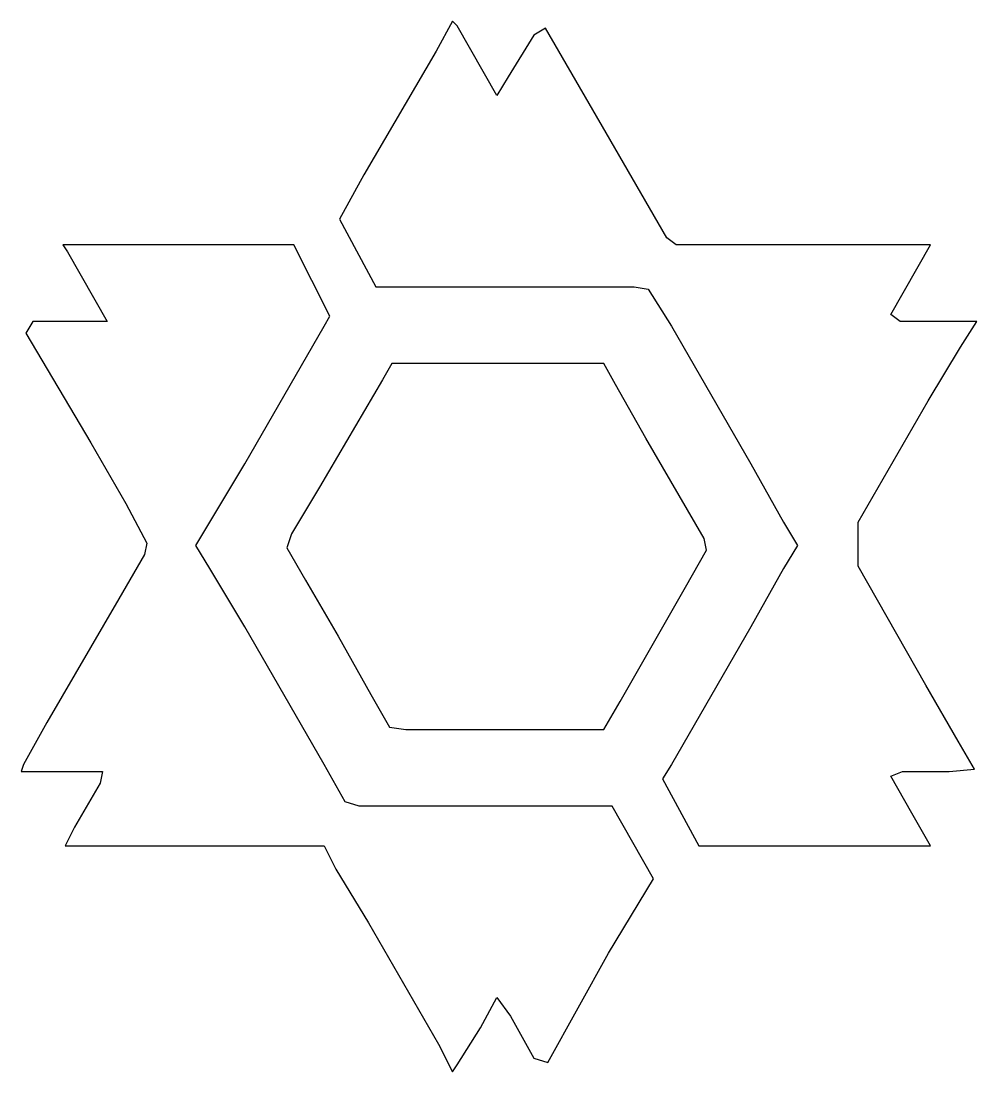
# Model space of a CAD drawing. Header units: centimetres. Extents: x -33.8 to 29.1, y -41.9 to 41.6.
# Drawn here: x 21.29 to 26.19, y 9.8 to 15.19 of the extents above; entities that cross this region are included whole.
import ezdxf

# ---------------------------------------------------------------- set-up
doc = ezdxf.new("R2010")
doc.units = ezdxf.units.CM
doc.header["$MEASUREMENT"] = 0
doc.layers.add('layer 1', color=7, linetype='Continuous')

msp = doc.modelspace()

# ---------------------------------------------------------------- linework, layer by layer
at = {"layer": 'layer 1', "color": 177}
for points, knots in [([(23.04902, 14.40367), (23.04902, 14.40367), (23.04902, 14.40367), (23.04902, 14.40367), (23.04902, 14.40367), (23.04902, 14.40367), (23.41982, 15.03734), (23.41982, 15.03734), (23.41982, 15.03734), (23.41982, 15.03734), (23.50356, 15.1928), (23.50356, 15.1928), (23.50356, 15.1928), (23.50356, 15.1928), (23.52748, 15.16887), (23.52748, 15.16887), (23.52748, 15.16887), (23.52748, 15.16887), (23.73083, 14.81018), (23.73083, 14.81018), (23.73083, 14.81018), (23.73083, 14.81018), (23.79065, 14.90584), (23.79065, 14.90584), (23.79065, 14.90584), (23.79065, 14.90584), (23.92223, 15.12103), (23.92223, 15.12103), (23.92223, 15.12103), (23.92223, 15.12103), (23.98202, 15.1569), (23.98202, 15.1569), (23.98202, 15.1569), (23.98202, 15.1569), (24.29303, 14.61889), (24.29303, 14.61889), (24.29303, 14.61889), (24.29303, 14.61889), (24.60404, 14.08085), (24.60404, 14.08085), (24.60404, 14.08085), (24.60404, 14.08085), (24.65189, 14.04498), (24.65189, 14.04498), (24.65189, 14.04498), (24.65189, 14.04498), (24.87916, 14.04498), (24.87916, 14.04498), (24.87916, 14.04498), (24.87916, 14.04498), (25.63274, 14.04498), (25.63274, 14.04498), (25.63274, 14.04498), (25.63274, 14.04498), (25.8959, 14.04498), (25.8959, 14.04498), (25.8959, 14.04498), (25.8959, 14.04498), (25.95569, 14.04498), (25.95569, 14.04498), (25.95569, 14.04498), (25.95569, 14.04498), (25.75237, 13.68629), (25.75237, 13.68629), (25.75237, 13.68629), (25.75237, 13.68629), (25.80022, 13.65042), (25.80022, 13.65042), (25.80022, 13.65042), (25.80022, 13.65042), (26.05141, 13.65042), (26.05141, 13.65042), (26.05141, 13.65042), (26.05141, 13.65042), (26.19494, 13.65042), (26.19494, 13.65042), (26.19494, 13.65042), (26.19494, 13.65042), (26.11123, 13.51892), (26.11123, 13.51892), (26.11123, 13.51892), (26.11123, 13.51892), (25.94375, 13.24392), (25.94375, 13.24392), (25.94375, 13.24392), (25.94375, 13.24392), (25.58489, 12.62219), (25.58489, 12.62219), (25.58489, 12.62219), (25.58489, 12.62219), (25.58489, 12.39503), (25.58489, 12.39503), (25.58489, 12.39503), (25.58489, 12.39503), (25.9318, 11.78529), (25.9318, 11.78529), (25.9318, 11.78529), (25.9318, 11.78529), (26.09925, 11.49833), (26.09925, 11.49833), (26.09925, 11.49833), (26.09925, 11.49833), (26.18299, 11.35486), (26.18299, 11.35486), (26.18299, 11.35486), (26.18299, 11.35486), (26.05141, 11.34288), (26.05141, 11.34288), (26.05141, 11.34288), (26.05141, 11.34288), (25.81216, 11.34288), (25.81216, 11.34288), (25.81216, 11.34288), (25.81216, 11.34288), (25.75237, 11.31899), (25.75237, 11.31899), (25.75237, 11.31899), (25.75237, 11.31899), (25.86003, 11.12769), (25.86003, 11.12769), (25.86003, 11.12769), (25.86003, 11.12769), (25.95569, 10.9603), (25.95569, 10.9603), (25.95569, 10.9603), (25.95569, 10.9603), (25.90788, 10.9603), (25.90788, 10.9603), (25.90788, 10.9603), (25.90788, 10.9603), (25.65666, 10.9603), (25.65666, 10.9603), (25.65666, 10.9603), (25.65666, 10.9603), (24.91505, 10.9603), (24.91505, 10.9603), (24.91505, 10.9603), (24.91505, 10.9603), (24.76811, 10.9603), (24.76811, 10.9603), (24.76811, 10.9603), (24.76811, 10.9603), (24.58129, 11.30412), (24.58129, 11.30412), (24.58129, 11.30412), (24.58129, 11.30412), (24.62797, 11.37875), (24.62797, 11.37875), (24.62797, 11.37875), (24.62797, 11.37875), (25.03466, 12.08419), (25.03466, 12.08419), (25.03466, 12.08419), (25.03466, 12.08419), (25.20212, 12.38309), (25.20212, 12.38309), (25.20212, 12.38309), (25.20212, 12.38309), (25.27388, 12.50264), (25.27388, 12.50264), (25.27388, 12.50264), (25.27388, 12.50264), (25.20212, 12.62219), (25.20212, 12.62219), (25.20212, 12.62219), (25.20212, 12.62219), (25.03466, 12.92112), (25.03466, 12.92112), (25.03466, 12.92112), (25.03466, 12.92112), (24.62797, 13.62653), (24.62797, 13.62653), (24.62797, 13.62653), (24.62797, 13.62653), (24.50833, 13.81782), (24.50833, 13.81782), (24.50833, 13.81782), (24.50833, 13.81782), (24.43656, 13.82977), (24.43656, 13.82977), (24.43656, 13.82977), (24.43656, 13.82977), (23.73083, 13.82977), (23.73083, 13.82977), (23.73083, 13.82977), (23.73083, 13.82977), (23.11118, 13.82977), (23.11118, 13.82977), (23.11118, 13.82977), (23.11118, 13.82977), (22.92441, 14.17537), (22.92441, 14.17537), (22.92441, 14.17537), (22.92441, 14.17537), (23.04902, 14.40367), (23.04902, 14.40367)], [0, 0, 0, 0, 0.02, 0.02, 0.02, 0.02, 0.04, 0.04, 0.04, 0.04, 0.06, 0.06, 0.06, 0.06, 0.08, 0.08, 0.08, 0.08, 0.1, 0.1, 0.1, 0.1, 0.12, 0.12, 0.12, 0.12, 0.14, 0.14, 0.14, 0.14, 0.16, 0.16, 0.16, 0.16, 0.18, 0.18, 0.18, 0.18, 0.2, 0.2, 0.2, 0.2, 0.22, 0.22, 0.22, 0.22, 0.24, 0.24, 0.24, 0.24, 0.26, 0.26, 0.26, 0.26, 0.28, 0.28, 0.28, 0.28, 0.3, 0.3, 0.3, 0.3, 0.32, 0.32, 0.32, 0.32, 0.34, 0.34, 0.34, 0.34, 0.36, 0.36, 0.36, 0.36, 0.38, 0.38, 0.38, 0.38, 0.4, 0.4, 0.4, 0.4, 0.42, 0.42, 0.42, 0.42, 0.44, 0.44, 0.44, 0.44, 0.46, 0.46, 0.46, 0.46, 0.48, 0.48, 0.48, 0.48, 0.5, 0.5, 0.5, 0.5, 0.52, 0.52, 0.52, 0.52, 0.54, 0.54, 0.54, 0.54, 0.56, 0.56, 0.56, 0.56, 0.58, 0.58, 0.58, 0.58, 0.6, 0.6, 0.6, 0.6, 0.62, 0.62, 0.62, 0.62, 0.64, 0.64, 0.64, 0.64, 0.66, 0.66, 0.66, 0.66, 0.68, 0.68, 0.68, 0.68, 0.7, 0.7, 0.7, 0.7, 0.72, 0.72, 0.72, 0.72, 0.74, 0.74, 0.74, 0.74, 0.76, 0.76, 0.76, 0.76, 0.78, 0.78, 0.78, 0.78, 0.8, 0.8, 0.8, 0.8, 0.82, 0.82, 0.82, 0.82, 0.84, 0.84, 0.84, 0.84, 0.86, 0.86, 0.86, 0.86, 0.88, 0.88, 0.88, 0.88, 0.9, 0.9, 0.9, 0.9, 0.92, 0.92, 0.92, 0.92, 0.94, 0.94, 0.94, 0.94, 0.96, 0.96, 0.96, 0.96, 1, 1, 1, 1]), ([(21.31456, 13.59066), (21.31456, 13.59066), (21.31456, 13.59066), (21.31456, 13.59066), (21.31456, 13.59066), (21.31456, 13.59066), (21.35043, 13.65042), (21.35043, 13.65042), (21.35043, 13.65042), (21.35043, 13.65042), (21.73321, 13.65042), (21.73321, 13.65042), (21.73321, 13.65042), (21.73321, 13.65042), (21.52986, 14.00911), (21.52986, 14.00911), (21.52986, 14.00911), (21.52986, 14.00911), (21.50594, 14.04498), (21.50594, 14.04498), (21.50594, 14.04498), (21.50594, 14.04498), (21.64949, 14.04498), (21.64949, 14.04498), (21.64949, 14.04498), (21.64949, 14.04498), (22.35523, 14.04498), (22.35523, 14.04498), (22.35523, 14.04498), (22.35523, 14.04498), (22.69016, 14.04498), (22.69016, 14.04498), (22.69016, 14.04498), (22.69016, 14.04498), (22.87515, 13.67893), (22.87515, 13.67893), (22.87515, 13.67893), (22.87515, 13.67893), (22.84567, 13.62653), (22.84567, 13.62653), (22.84567, 13.62653), (22.84567, 13.62653), (22.43897, 12.92112), (22.43897, 12.92112), (22.43897, 12.92112), (22.43897, 12.92112), (22.25954, 12.62219), (22.25954, 12.62219), (22.25954, 12.62219), (22.25954, 12.62219), (22.18778, 12.50264), (22.18778, 12.50264), (22.18778, 12.50264), (22.18778, 12.50264), (22.25954, 12.38309), (22.25954, 12.38309), (22.25954, 12.38309), (22.25954, 12.38309), (22.43897, 12.08419), (22.43897, 12.08419), (22.43897, 12.08419), (22.43897, 12.08419), (22.84567, 11.37875), (22.84567, 11.37875), (22.84567, 11.37875), (22.84567, 11.37875), (22.9533, 11.18746), (22.9533, 11.18746), (22.9533, 11.18746), (22.9533, 11.18746), (23.02509, 11.16356), (23.02509, 11.16356), (23.02509, 11.16356), (23.02509, 11.16356), (23.73083, 11.16356), (23.73083, 11.16356), (23.73083, 11.16356), (23.73083, 11.16356), (24.32309, 11.16356), (24.32309, 11.16356), (24.32309, 11.16356), (24.32309, 11.16356), (24.53544, 10.79129), (24.53544, 10.79129), (24.53544, 10.79129), (24.53544, 10.79129), (24.30501, 10.41031), (24.30501, 10.41031), (24.30501, 10.41031), (24.30501, 10.41031), (23.994, 9.84838), (23.994, 9.84838), (23.994, 9.84838), (23.994, 9.84838), (23.92223, 9.87228), (23.92223, 9.87228), (23.92223, 9.87228), (23.92223, 9.87228), (23.80259, 10.08749), (23.80259, 10.08749), (23.80259, 10.08749), (23.80259, 10.08749), (23.73083, 10.18315), (23.73083, 10.18315), (23.73083, 10.18315), (23.73083, 10.18315), (23.64709, 10.0277), (23.64709, 10.0277), (23.64709, 10.0277), (23.64709, 10.0277), (23.52748, 9.83641), (23.52748, 9.83641), (23.52748, 9.83641), (23.52748, 9.83641), (23.50356, 9.80056), (23.50356, 9.80056), (23.50356, 9.80056), (23.50356, 9.80056), (23.43179, 9.94401), (23.43179, 9.94401), (23.43179, 9.94401), (23.43179, 9.94401), (23.07294, 10.56574), (23.07294, 10.56574), (23.07294, 10.56574), (23.07294, 10.56574), (22.90546, 10.84074), (22.90546, 10.84074), (22.90546, 10.84074), (22.90546, 10.84074), (22.84567, 10.9603), (22.84567, 10.9603), (22.84567, 10.9603), (22.84567, 10.9603), (22.738, 10.9603), (22.738, 10.9603), (22.738, 10.9603), (22.738, 10.9603), (22.04422, 10.9603), (22.04422, 10.9603), (22.04422, 10.9603), (22.04422, 10.9603), (21.69734, 10.9603), (21.69734, 10.9603), (21.69734, 10.9603), (21.69734, 10.9603), (21.51791, 10.9603), (21.51791, 10.9603), (21.51791, 10.9603), (21.51791, 10.9603), (21.56575, 11.05596), (21.56575, 11.05596), (21.56575, 11.05596), (21.56575, 11.05596), (21.69734, 11.28312), (21.69734, 11.28312), (21.69734, 11.28312), (21.69734, 11.28312), (21.70928, 11.34288), (21.70928, 11.34288), (21.70928, 11.34288), (21.70928, 11.34288), (21.29064, 11.34288), (21.29064, 11.34288), (21.29064, 11.34288), (21.29064, 11.34288), (21.30261, 11.37875), (21.30261, 11.37875), (21.30261, 11.37875), (21.30261, 11.37875), (21.42222, 11.59397), (21.42222, 11.59397), (21.42222, 11.59397), (21.42222, 11.59397), (21.79302, 12.22763), (21.79302, 12.22763), (21.79302, 12.22763), (21.79302, 12.22763), (21.92461, 12.45482), (21.92461, 12.45482), (21.92461, 12.45482), (21.92461, 12.45482), (21.93658, 12.51459), (21.93658, 12.51459), (21.93658, 12.51459), (21.93658, 12.51459), (21.82892, 12.71785), (21.82892, 12.71785), (21.82892, 12.71785), (21.82892, 12.71785), (21.64949, 13.0287), (21.64949, 13.0287), (21.64949, 13.0287), (21.64949, 13.0287), (21.31456, 13.59066), (21.31456, 13.59066)], [0, 0, 0, 0, 0.02, 0.02, 0.02, 0.02, 0.04, 0.04, 0.04, 0.04, 0.06, 0.06, 0.06, 0.06, 0.08, 0.08, 0.08, 0.08, 0.1, 0.1, 0.1, 0.1, 0.12, 0.12, 0.12, 0.12, 0.14, 0.14, 0.14, 0.14, 0.16, 0.16, 0.16, 0.16, 0.18, 0.18, 0.18, 0.18, 0.2, 0.2, 0.2, 0.2, 0.22, 0.22, 0.22, 0.22, 0.24, 0.24, 0.24, 0.24, 0.26, 0.26, 0.26, 0.26, 0.28, 0.28, 0.28, 0.28, 0.3, 0.3, 0.3, 0.3, 0.32, 0.32, 0.32, 0.32, 0.34, 0.34, 0.34, 0.34, 0.36, 0.36, 0.36, 0.36, 0.38, 0.38, 0.38, 0.38, 0.4, 0.4, 0.4, 0.4, 0.42, 0.42, 0.42, 0.42, 0.44, 0.44, 0.44, 0.44, 0.46, 0.46, 0.46, 0.46, 0.48, 0.48, 0.48, 0.48, 0.5, 0.5, 0.5, 0.5, 0.52, 0.52, 0.52, 0.52, 0.54, 0.54, 0.54, 0.54, 0.56, 0.56, 0.56, 0.56, 0.58, 0.58, 0.58, 0.58, 0.6, 0.6, 0.6, 0.6, 0.62, 0.62, 0.62, 0.62, 0.64, 0.64, 0.64, 0.64, 0.66, 0.66, 0.66, 0.66, 0.68, 0.68, 0.68, 0.68, 0.7, 0.7, 0.7, 0.7, 0.72, 0.72, 0.72, 0.72, 0.74, 0.74, 0.74, 0.74, 0.76, 0.76, 0.76, 0.76, 0.78, 0.78, 0.78, 0.78, 0.8, 0.8, 0.8, 0.8, 0.82, 0.82, 0.82, 0.82, 0.84, 0.84, 0.84, 0.84, 0.86, 0.86, 0.86, 0.86, 0.88, 0.88, 0.88, 0.88, 0.9, 0.9, 0.9, 0.9, 0.92, 0.92, 0.92, 0.92, 0.94, 0.94, 0.94, 0.94, 0.96, 0.96, 0.96, 0.96, 1, 1, 1, 1]), ([(24.3648, 11.70157), (24.3648, 11.70157), (24.3648, 11.70157), (24.3648, 11.70157), (24.3648, 11.70157), (24.3648, 11.70157), (24.28109, 11.5581), (24.28109, 11.5581), (24.28109, 11.5581), (24.28109, 11.5581), (24.17342, 11.5581), (24.17342, 11.5581), (24.17342, 11.5581), (24.17342, 11.5581), (23.53945, 11.5581), (23.53945, 11.5581), (23.53945, 11.5581), (23.53945, 11.5581), (23.26431, 11.5581), (23.26431, 11.5581), (23.26431, 11.5581), (23.26431, 11.5581), (23.1806, 11.57007), (23.1806, 11.57007), (23.1806, 11.57007), (23.1806, 11.57007), (23.08488, 11.73744), (23.08488, 11.73744), (23.08488, 11.73744), (23.08488, 11.73744), (22.91743, 12.03634), (22.91743, 12.03634), (22.91743, 12.03634), (22.91743, 12.03634), (22.74998, 12.32329), (22.74998, 12.32329), (22.74998, 12.32329), (22.74998, 12.32329), (22.65426, 12.49069), (22.65426, 12.49069), (22.65426, 12.49069), (22.65426, 12.49069), (22.67821, 12.56243), (22.67821, 12.56243), (22.67821, 12.56243), (22.67821, 12.56243), (22.82174, 12.80154), (22.82174, 12.80154), (22.82174, 12.80154), (22.82174, 12.80154), (23.1447, 13.35152), (23.1447, 13.35152), (23.1447, 13.35152), (23.1447, 13.35152), (23.19255, 13.43521), (23.19255, 13.43521), (23.19255, 13.43521), (23.19255, 13.43521), (23.36003, 13.43521), (23.36003, 13.43521), (23.36003, 13.43521), (23.36003, 13.43521), (24.02987, 13.43521), (24.02987, 13.43521), (24.02987, 13.43521), (24.02987, 13.43521), (24.25716, 13.43521), (24.25716, 13.43521), (24.25716, 13.43521), (24.25716, 13.43521), (24.28109, 13.43521), (24.28109, 13.43521), (24.28109, 13.43521), (24.28109, 13.43521), (24.34088, 13.32763), (24.34088, 13.32763), (24.34088, 13.32763), (24.34088, 13.32763), (24.49638, 13.05262), (24.49638, 13.05262), (24.49638, 13.05262), (24.49638, 13.05262), (24.79542, 12.53851), (24.79542, 12.53851), (24.79542, 12.53851), (24.79542, 12.53851), (24.80739, 12.47872), (24.80739, 12.47872), (24.80739, 12.47872), (24.80739, 12.47872), (24.69973, 12.28743), (24.69973, 12.28743), (24.69973, 12.28743), (24.69973, 12.28743), (24.3648, 11.70157), (24.3648, 11.70157)], [0, 0, 0, 0, 0.04, 0.04, 0.04, 0.04, 0.08, 0.08, 0.08, 0.08, 0.12, 0.12, 0.12, 0.12, 0.16, 0.16, 0.16, 0.16, 0.2, 0.2, 0.2, 0.2, 0.24, 0.24, 0.24, 0.24, 0.28, 0.28, 0.28, 0.28, 0.32, 0.32, 0.32, 0.32, 0.36, 0.36, 0.36, 0.36, 0.4, 0.4, 0.4, 0.4, 0.44, 0.44, 0.44, 0.44, 0.48, 0.48, 0.48, 0.48, 0.52, 0.52, 0.52, 0.52, 0.56, 0.56, 0.56, 0.56, 0.6, 0.6, 0.6, 0.6, 0.64, 0.64, 0.64, 0.64, 0.68, 0.68, 0.68, 0.68, 0.72, 0.72, 0.72, 0.72, 0.76, 0.76, 0.76, 0.76, 0.8, 0.8, 0.8, 0.8, 0.84, 0.84, 0.84, 0.84, 0.88, 0.88, 0.88, 0.88, 0.92, 0.92, 0.92, 0.92, 1, 1, 1, 1])]:
    msp.add_open_spline(points, degree=3, knots=knots, dxfattribs=at)

doc.saveas('drawing.dxf')
